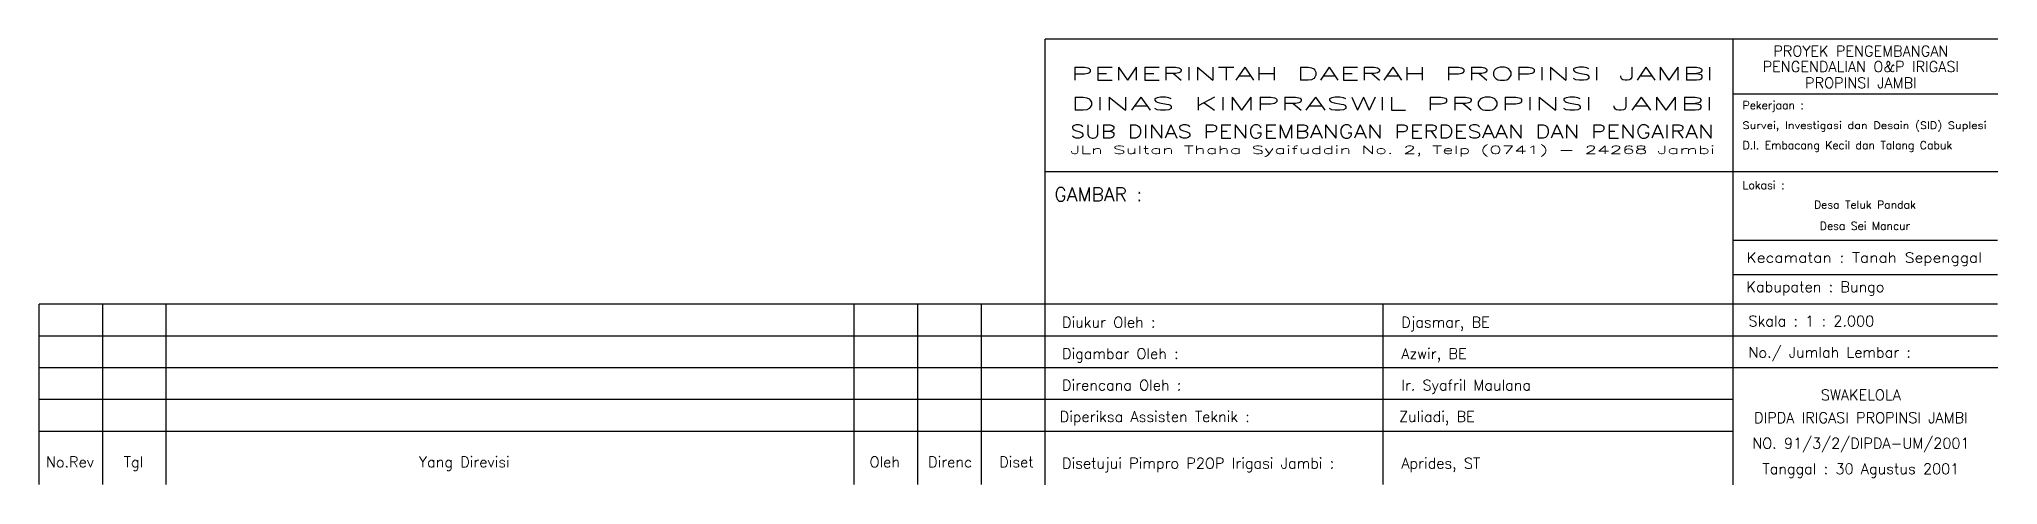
# Model space of a CAD drawing. Header units: metres. Extents: x 411 to 781, y 0 to 84.
import ezdxf
from ezdxf.enums import TextEntityAlignment as Align

# ---------------------------------------------------------------- set-up
doc = ezdxf.new("R2010")
doc.units = ezdxf.units.M
doc.header["$MEASUREMENT"] = 0
doc.layers.add('KOP', color=7, linetype='CONTINUOUS')
doc.styles.get("Standard").update_dxf_attribs({"font": 'simplex'})

msp = doc.modelspace()

# ---------------------------------------------------------------- linework, layer by layer
at = {"layer": 'KOP', "color": 5}
msp.add_line((600.7, -0.08), (600.7, 84.02), dxfattribs=at)
at = {"layer": 'KOP', "color": 4}
msp.add_line((730.7, -0.08), (730.7, 84.02), dxfattribs=at)
at = {"layer": 'KOP', "color": 5}
msp.add_lwpolyline([(780.7, 84.02), (600.7, 84.02)], dxfattribs=at)
at = {"layer": 'KOP', "color": 3}
for points in [[(780.7, 73.65), (730.7, 73.65)], [(780.67, 34), (410.67, 34)], [(410.67, 0), (410.67, 34)], [(422.67, 0), (422.67, 34)], [(434.67, 0), (434.67, 34)], [(564.67, 0), (564.67, 34)], [(576.67, 0), (576.67, 34)], [(588.67, 0), (588.67, 34)], [(664.57, 0), (664.57, 34)], [(600.7, 28), (410.67, 28)], [(780.67, 28), (600.7, 28)], [(600.7, 22), (410.67, 22)], [(780.7, 22), (600.7, 22)], [(730.7, 16), (410.67, 16)], [(730.7, 10), (410.67, 10)]]:
    msp.add_lwpolyline(points, dxfattribs=at)
at = {"layer": 'KOP', "color": 4}
for points in [[(730.7, 59.02), (600.7, 59.02)], [(780.7, 59.02), (730.7, 59.02)], [(780.67, 46.02), (730.7, 46.02)], [(780.67, 39.56), (730.7, 39.56)]]:
    msp.add_lwpolyline(points, dxfattribs=at)

# ---------------------------------------------------------------- texts
for s, p in [('PROYEK PENGEMBANGAN', (754.83, 82.78)), ('PENGENDALIAN O&P IRIGASI', (754.83, 79.85)), ('PROPINSI JAMBI', (754.83, 76.78)), ('SWAKELOLA', (754.83, 17.88)), ('DIPDA IRIGASI PROPINSI JAMBI', (754.83, 13.58)), ('NO. 91/3/2/DIPDA-UM/2001', (754.83, 8.76)), ('Tanggal : 30 Agustus 2001', (754.83, 3.93))]:
    msp.add_text(s, height=2, dxfattribs=at).set_placement(p, align=Align.TOP_CENTER)
at = {"layer": 'KOP', "color": 5}
for s, width, p, p2 in [('PEMERINTAH DAERAH PROPINSI JAMBI', 1.685086, (605.49, 76.26), (727.06, 76.26)), ('DINAS KIMPRASWIL PROPINSI JAMBI', 1.817015, (605.49, 70.6), (727.06, 70.6)), ('SUB DINAS PENGEMBANGAN PERDESAAN DAN PENGAIRAN', 1.099206, (605.49, 65.37), (727.06, 65.37))]:
    msp.add_text(s, height=2.5, dxfattribs=dict(at, width=width)).set_placement(p, p2, align=Align.FIT)
at = {"layer": 'KOP', "color": 3}
for s, p in [('Pekerjaan :', (732.48, 72.31)), ('D.I. Embacang Kecil dan Talang Cabuk', (732.48, 64.77)), ('Lokasi :', (732.48, 57.23))]:
    msp.add_text(s, height=1.5, dxfattribs=at).set_placement(p, align=Align.TOP_LEFT)
for s, height, p, p2 in [('Survei, Investigasi dan Desain (SID) Suplesi', 1.3799, (732.48, 67.08), (778.55, 67.08)), ('Kecamatan : Tanah Sepenggal', 1.8923, (733.22, 41.85), (777.74, 41.85))]:
    msp.add_text(s, height=height, dxfattribs=at).set_placement(p, p2, align=Align.ALIGNED)
at = {"layer": 'KOP', "color": 3, "width": 1.617526}
msp.add_text('JLn Sultan Thaha Syaifuddin No. 2, Telp (0741) - 24268 Jambi', height=1.5, dxfattribs=at).set_placement((605.49, 62.39), (727.27, 62.39), align=Align.FIT)
at = {"layer": 'KOP', "color": 4}
msp.add_text('GAMBAR :', height=2.6, dxfattribs=at).set_placement((602.46, 53.44))
at = {"layer": 'KOP', "color": 3}
for s, p in [('Desa Teluk Pandak', (755.6, 53.54)), ('Desa Sei Mancur', (755.6, 49.54))]:
    msp.add_text(s, height=1.5, dxfattribs=at).set_placement(p, align=Align.TOP_CENTER)
for s, p in [('Kabupaten : Bungo', (733.22, 36.29)), ('Diukur Oleh :', (603.91, 29.6)), ('Djasmar, BE', (668, 29.6)), ('Skala : 1 : 2.000', (733.6, 29.82)), ('No./ Jumlah Lembar :', (733.6, 23.92)), ('Digambar Oleh :', (603.91, 23.67)), ('Azwir, BE', (668, 23.67)), ('Direncana Oleh :', (603.91, 17.73)), ('Ir. Syafril Maulana', (668, 17.73)), ('Diperiksa Assisten Teknik :', (603.47, 11.79)), ('Zuliadi, BE', (667.57, 11.79)), ('Disetujui Pimpro P2OP Irigasi Jambi :', (603.91, 2.99)), ('Aprides, ST', (668.01, 2.99))]:
    msp.add_text(s, height=2, dxfattribs=at).set_placement(p)
at = {"layer": 'KOP', "color": 2}
for s, p in [('No.Rev', (411.94, 3.23)), ('Tgl', (426.64, 3.23)), ('Yang Direvisi', (482.41, 3.23)), ('Oleh', (567.55, 3.23)), ('Direnc', (578.61, 3.23)), ('Diset', (592.04, 3.23))]:
    msp.add_text(s, height=2, dxfattribs=at).set_placement(p)

doc.saveas('drawing.dxf')
